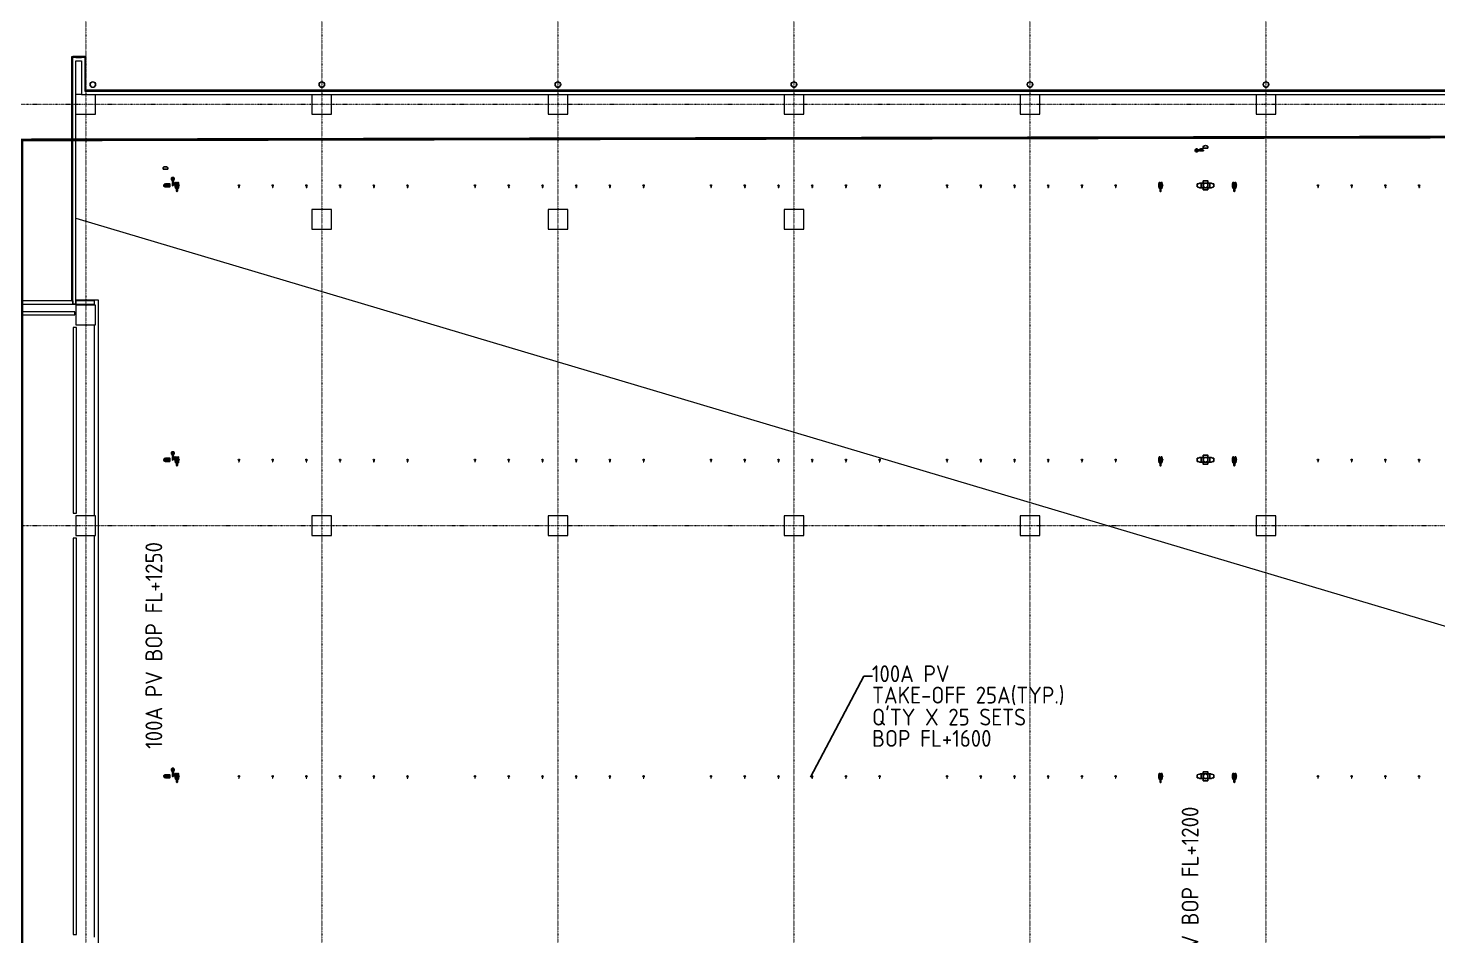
# Model space of a CAD drawing. Extents: x -122301 to 290600, y -29000 to 395522.
# Drawn here: x 15950 to 66116, y 60400 to 92709 of the extents above; entities that cross this region are included whole.
import ezdxf
from ezdxf.enums import TextEntityAlignment as Align

# ---------------------------------------------------------------- set-up
doc = ezdxf.new("R2010")
doc.units = 0
doc.header["$LTSCALE"] = 10
for name, pattern in [('H12PL2$0$JJP_三點線', [0.9, 0.3, -0.15, 0, -0.15, 0, -0.15, 0, -0.15]), ('XFM7P20PV$0$中心', [29.999999, 12, -6, 6, -6]), ('XFM7P20PV-200K$0$CENTER', [2, 1.25, -0.25, 0.25, -0.25])]:
    doc.linetypes.add(name, pattern=pattern)
for name, color, linetype in [('H12PL2$0$A-OBJE-2D', 252, 'Continuous'), ('H12PL2$0$A-OBJE-MEP', 252, 'Continuous'), ('H12PL2$0$A-WALL-EX', 252, 'Continuous'), ('H12PL2$0$A-WALL-IN', 252, 'Continuous'), ('H12PL2$0$S-COL', 252, 'Continuous'), ('H12PL2$0$S-GRID', 252, 'Continuous'), ('XFM7P20PV-200K$0$PCWS-16.7-P', 4, 'Continuous'), ('XFM7P20PV-200K$0$PIPE-TEXT', 1, 'Continuous'), ('XFM7P20PV-200K$0$U-PV-PIPE', 180, 'Continuous'), ('XFM7P20PV-200K$0$U-PV-TXT', 3, 'Continuous')]:
    doc.layers.add(name, color=color, linetype=linetype)
doc.styles.add('XFM7P20PV-200K$0$aa-txt', font='isocp.shx', dxfattribs={"bigfont": 'chineset'})
doc.styles.add('XFM7P20PV-200K$0$dim-txt', font='isocp.shx', dxfattribs={"width": 0.7, "bigfont": 'chineset'})
doc.dimstyles.new('XFM7P20PV-200K$0$adim-100', dxfattribs={"dimscale": 100, "dimtxt": 0.25, "dimasz": 0.25, "dimexe": 0.1, "dimexo": 0.5, "dimgap": 0.15, "dimtad": 0, "dimdec": 4, "dimtxsty": 'XFM7P20PV-200K$0$dim-txt', "dimcen": -0.025, "dimclrd": 3, "dimclre": 3, "dimclrt": 256, "dimadec": 0, "dimazin": 0, "dimtfac": 1, "dimtdec": 4, "dimtmove": 0, "dimatfit": 3, "dimfxl": 1.25, "dimarcsym": 0})

# ---------------------------------------------------------------- blocks, each defined once
blk = doc.blocks.new('H12PL2')
at = {"layer": 'H12PL2$0$A-OBJE-2D', "lineweight": 0}
blk.add_line((17650, 85950), (243150, 18700), dxfattribs=at)
at = {"layer": 'H12PL2$0$A-OBJE-MEP', "lineweight": 0, "flags": 128}
for points in [[(18345, 90700, 1), (18155, 90700, 1)], [(26495, 90700, 1), (26305, 90700, 1)], [(34895, 90700, 1), (34705, 90700, 1)], [(43295, 90700, 1), (43105, 90700, 1)], [(51695, 90700, 1), (51505, 90700, 1)], [(60095, 90700, 1), (59905, 90700, 1)]]:
    blk.add_lwpolyline(points, format="xyb", close=True, dxfattribs=at)
at = {"layer": 'H12PL2$0$A-OBJE-MEP', "lineweight": 0}
for centre in [(18250, 90700), (26400, 90700), (34800, 90700), (43200, 90700), (51600, 90700), (60000, 90700)]:
    blk.add_circle(centre, 100, dxfattribs=at)
at = {"layer": 'H12PL2$0$A-WALL-EX', "lineweight": 0}
for p, q in [((17650, 91665), (17535, 91665)), ((17650, 91665), (17535, 91665)), ((17535, 83000), (17535, 91665)), ((17650, 91665), (17850, 91665)), ((17965, 91665), (17850, 91665)), ((17965, 91665), (17850, 91665)), ((17965, 91665), (17965, 90500)), ((17965, 90500), (17965, 90465)), ((17965, 90465), (18000, 90465)), ((17965, 90465), (18000, 90465)), ((18000, 90465), (68150, 90465)), ((17535, 83000), (17535, 82880)), ((17535, 83000), (17535, 82880)), ((17535, 83000), (17535, 82880)), ((17535, 82880), (17535, 82972)), ((17535, 82880), (17535, 82972)), ((17535, 82880), (17650, 82880)), ((17535, 82880), (17650, 82880)), ((17650, 82880), (17650, 83000)), ((17650, 82880), (17650, 83000)), ((17650, 82880), (17650, 83000))]:
    blk.add_line(p, q, dxfattribs=at)
at = {"layer": 'H12PL2$0$A-WALL-EX', "lineweight": 0, "flags": 128}
for points in [[(17500, 83000), (17500, 91700)], [(17500, 83000), (17500, 91700)], [(17500, 91700), (17535, 91700)], [(17500, 91700), (17500, 83000)], [(17965, 91700), (17535, 91700)], [(17650, 91550), (17850, 91550)], [(17650, 83000), (17650, 91550)], [(17850, 91550), (17850, 90350)], [(18000, 91700), (17965, 91700)], [(18000, 90500), (18000, 91700)], [(17850, 90350), (17965, 90350)], [(17850, 90350), (17965, 90350)], [(17965, 90350), (68150, 90350)], [(18000, 90500), (68150, 90500)], [(18000, 90500), (68150, 90500)], [(68150, 90500), (18000, 90500)], [(17535, 83000), (-380, 83000)], [(-380, 82880), (18300, 82880)], [(17500, 83000), (17535, 83000)], [(17650, 82880), (17535, 82880)], [(17650, 82880), (17535, 82880)], [(18300, 83000), (17650, 83000)], [(18300, 83000), (18300, 82880)]]:
    blk.add_lwpolyline(points, dxfattribs=at)
at = {"layer": 'H12PL2$0$A-WALL-IN', "lineweight": 0, "flags": 128}
for points in [[(18300, 83030), (17650, 83030)], [(17650, 83030), (17650, 82880)], [(17650, 82880), (18300, 82880)], [(18450, 83030), (18300, 83030)], [(18300, 82880), (18300, 82850)], [(18450, -350), (18450, 83030)], [(17615, 82612.5), (385, 82612.5)], [(385, 82500), (17615, 82500)], [(17615, 82500), (17615, 82612.5)], [(17672, 82050), (17550, 82050)], [(17550, 82050), (17550, 75450)], [(17672, 75450), (17672, 82050)], [(18300, 82150), (18300, 75350)], [(17550, 75450), (17672, 75450)], [(17672, 74550), (17550, 74550)], [(17550, 74550), (17550, 60450)], [(17672, 60450), (17672, 74550)], [(18300, 74650), (18300, 60350)], [(17550, 60450), (17672, 60450)]]:
    blk.add_lwpolyline(points, dxfattribs=at)
at = {"layer": 'H12PL2$0$S-COL', "lineweight": 0, "flags": 128}
for points in [[(17650, 89650), (18350, 89650), (18350, 90350)], [(17850, 90350), (17650, 90350)], [(26050, 90350), (26050, 89650), (26750, 89650), (26750, 90350)], [(34450, 90350), (34450, 89650), (35150, 89650), (35150, 90350)], [(42850, 90350), (42850, 89650), (43550, 89650), (43550, 90350)], [(51250, 90350), (51250, 89650), (51950, 89650), (51950, 90350)], [(59650, 90350), (59650, 89650), (60350, 89650), (60350, 90350)]]:
    blk.add_lwpolyline(points, dxfattribs=at)
for points in [[(26050, 85550), (26750, 85550), (26750, 86250), (26050, 86250)], [(34450, 85550), (35150, 85550), (35150, 86250), (34450, 86250)], [(42850, 85550), (43550, 85550), (43550, 86250), (42850, 86250)], [(17650, 82150), (18350, 82150), (18350, 82850), (17650, 82850)], [(17650, 82150), (18350, 82150), (18350, 82850), (17650, 82850)], [(17650, 74650), (18350, 74650), (18350, 75350), (17650, 75350)], [(17650, 74650), (18350, 74650), (18350, 75350), (17650, 75350)], [(26050, 74650), (26750, 74650), (26750, 75350), (26050, 75350)], [(34450, 74650), (35150, 74650), (35150, 75350), (34450, 75350)], [(42850, 74650), (43550, 74650), (43550, 75350), (42850, 75350)], [(51250, 74650), (51950, 74650), (51950, 75350), (51250, 75350)], [(59650, 74650), (60350, 74650), (60350, 75350), (59650, 75350)]]:
    blk.add_lwpolyline(points, close=True, dxfattribs=at)
at = {"layer": 'H12PL2$0$S-GRID', "linetype": 'H12PL2$0$JJP_三點線', "lineweight": 0}
for p, q in [((18000, 128250), (18000, -28000)), ((26400, 128250), (26400, -28000)), ((34800, 128250), (34800, -28000)), ((43200, 128250), (43200, -28000)), ((51600, 128250), (51600, -28000)), ((60000, 128250), (60000, -28000)), ((-29000, 90000), (289600, 90000)), ((-29000, 75000), (289600, 75000))]:
    blk.add_line(p, q, dxfattribs=at)
blk = doc.blocks.new('XFM7P20PV')
at = {"color": 3, "linetype": 'XFM7P20PV$0$中心', "ltscale": 200, "const_width": 100}
blk.add_lwpolyline([(15724.78004, 88731), (97997.39483, 88896.26703), (97997.39483, -295.23297), (15724.78004, -460.5)], close=True, dxfattribs=at)
blk = doc.blocks.new('XFM7P20PV-200K$0$A$Ca860cff7')
at = {"color": 0, "linetype": 'ByBlock'}
for p, q in [((0, 140), (0, 117)), ((168, 140), (0, 140)), ((25, 36), (2, 98)), ((27, 0), (27, 16)), ((141, 0), (27, 0)), ((141, 0), (141, 16)), ((141, 0), (141, 16)), ((143, 36), (166, 98)), ((168, 140), (168, 117))]:
    blk.add_line(p, q, dxfattribs=at)
for centre, start, end in [((100, 117), 180, 191.1869), ((-73, 16), 0, 11.1869), ((241, 16), 168.8131, 180), ((68, 117), 348.8131, 0)]:
    blk.add_arc(centre, 100, start, end, dxfattribs=at)
blk = doc.blocks.new('XFM7P20PV-200K$0$A$C4b812c41')
at = {"color": 1, "linetype": 'ByBlock'}
for p, q in [((10, 59), (328, 59)), ((82, 81), (67, 95)), ((103, 86), (103, 32)), ((125, 38), (139, 23))]:
    blk.add_line(p, q, dxfattribs=at)
at = {"color": 3, "linetype": 'ByBlock'}
for p, q in [((19, 59), (19, 59)), ((19, 59), (19, 59)), ((23, 63), (51, 63)), ((23, 56), (51, 56)), ((38, 83), (37, 63)), ((37, 56), (38, 35)), ((40, 85), (38, 83)), ((38, 83), (56, 83)), ((38, 35), (40, 33)), ((38, 35), (56, 35)), ((40, 85), (57, 85)), ((40, 33), (57, 33)), ((59, 58), (59, 60)), ((59, 60), (67, 60)), ((59, 58), (67, 58)), ((60, 52), (65, 53)), ((62, 44), (67, 46)), ((64, 70), (64, 68)), ((65, 37), (72, 41)), ((67, 63), (67, 65)), ((67, 60), (67, 58)), ((72, 94), (68, 87)), ((68, 87), (72, 81)), ((70, 31), (73, 34)), ((72, 94), (79, 94)), ((72, 81), (79, 81)), ((73, 59), (87, 68)), ((73, 59), (87, 50)), ((75, 26), (78, 29)), ((83, 87), (79, 94)), ((79, 81), (83, 87)), ((81, 21), (85, 28)), ((85, 128), (85, 121)), ((88, 18), (90, 22)), ((93, 136), (97, 136)), ((94, 76), (122, 76)), ((94, 43), (122, 43)), ((96, 16), (97, 20)), ((97, 136), (97, 131)), ((102, 125), (97, 131)), ((101, 65), (107, 65)), ((101, 54), (107, 54)), ((102, 15), (102, 23)), ((104, 23), (102, 23)), ((104, 15), (102, 15)), ((103, 31), (103, 88)), ((103, 31), (103, 88)), ((103, 78), (103, 39)), ((103, 70), (103, 49)), ((103, 70), (103, 49)), ((103, 70), (103, 49)), ((104, 15), (104, 23)), ((105, 125), (108, 129)), ((108, 17), (108, 21)), ((110, 17), (110, 21)), ((113, 124), (111, 129)), ((112, 24), (111, 24)), ((112, 22), (111, 22)), ((112, 16), (111, 16)), ((112, 15), (111, 15)), ((113, 17), (113, 21)), ((115, 17), (115, 21)), ((116, 124), (120, 128)), ((125, 122), (123, 127)), ((128, 37), (124, 31)), ((124, 31), (128, 25)), ((127, 121), (132, 124)), ((128, 74), (207, 74)), ((128, 45), (207, 45)), ((128, 37), (135, 38)), ((128, 25), (135, 25)), ((135, 117), (134, 122)), ((139, 31), (135, 38)), ((135, 25), (139, 31)), ((137, 116), (143, 118)), ((145, 111), (145, 116)), ((147, 109), (152, 110)), ((161, 30), (147, 30)), ((163, 32), (148, 32)), ((153, 103), (154, 108)), ((155, 101), (160, 101)), ((160, 93), (162, 98)), ((161, 91), (167, 90)), ((163, 32), (161, 30)), ((163, 41), (163, 32)), ((165, 83), (168, 88)), ((172, 41), (165, 41)), ((166, 81), (171, 79)), ((170, 74), (172, 76)), ((207, 74), (228, 72)), ((207, 45), (228, 46)), ((228, 72), (310, 72)), ((228, 46), (310, 46))]:
    blk.add_line(p, q, dxfattribs=at)
for points in [[(81, 109), (0, 109), (0, 85), (57, 85)], [(85, 10), (0, 10), (0, 33), (57, 33)], [(85, 119), (37, 119), (37, 109)], [(170, 10), (170, 0), (37, 0), (37, 10)], [(207, 33), (207, 10), (121, 10)], [(170, 109), (170, 119), (135, 119)], [(207, 85), (207, 109), (145, 109)], [(163, 33), (207, 33)], [(166, 85), (207, 85)]]:
    blk.add_lwpolyline(points, dxfattribs=at)
for points in [[(64, 70, 0.120011), (63, 69, 0.104957), (62, 68, 0.088923), (61, 68, 0.080167), (61, 66, 0.080167), (61, 65, 0.088923), (62, 64, 0.104957), (63, 64, 0.120011), (64, 63, 0.120011), (65, 64, 0.104957), (66, 64, 0.088923), (66, 65, 0.088923)], [(64, 68, 0.120011), (63, 68, 0.104957), (63, 68, 0.088923), (63, 67, 0.080167), (63, 66, 0.080167), (63, 66, 0.088923), (63, 65, 0.104957), (63, 65, 0.120011), (64, 65, 0.120011), (64, 65, 0.104957), (65, 65, 0.088923), (65, 66)], [(67, 63, 0.108254), (68, 64, 0.102013), (69, 64, 0.094273), (70, 65, 0.089446), (70, 66, 0.089446), (70, 68, 0.094273), (69, 69, 0.102013), (68, 69, 0.108254), (67, 70, 0.108254), (66, 69, 0.207462), (65, 68, -0.005899), (65, 66)], [(67, 65, 0.108254), (68, 65, 0.102013), (68, 65, 0.094273), (68, 66, 0.089446), (69, 66, 0.089446), (68, 67, 0.094273), (68, 68, 0.102013), (68, 68, 0.108254), (67, 68, 0.088886), (67, 68, 0.178069), (67, 67, -0.005748), (66, 66, -0.005748)]]:
    blk.add_lwpolyline(points, format="xyb", dxfattribs=at)
for centre in [(76, 87), (131, 31)]:
    blk.add_circle(centre, 5.1, dxfattribs=at)
for centre, radius, start, end in [((23, 59), 3.22, 90, 180), ((23, 59), 3.22, 180, 270), ((103, 59), 52.9, 121.1866, 328.8134), ((63, 66), 1.88, 341.6663, 342.6546), ((66, 66), 0.559, 333.604, 355.7622), ((66, 121), 19.3, 301.1866, 0), ((93, 128), 7.74, 90, 180), ((111, 59), 25.7, 143.7197, 216.2803), ((94, 72), 3.87, 90, 143.7197), ((94, 46), 3.87, 216.2803, 270), ((101, 59), 5.71, 90, 270), ((103, 126), 1.7, 217.5, 322.5), ((107, 59), 5.71, 270, 90), ((109, 128), 1.7, 27.5, 142.5), ((111, 21), 2.76, 90, 180), ((111, 17), 2.76, 180, 270), ((111, 21), 1.26, 90, 180), ((111, 17), 1.26, 180, 270), ((112, 21), 2.76, 0, 90), ((112, 21), 1.26, 0, 90), ((112, 17), 1.26, 270, 0), ((112, 17), 2.76, 270, 0), ((115, 125), 1.7, 207.5, 312.5), ((121, 126), 1.7, 17.5, 132.5), ((128, 85), 10.5, 233.1301, 270), ((128, 34), 10.5, 90, 126.8699), ((126, 122), 1.7, 197.5, 302.5), ((133, 122), 1.7, 7.5, 122.5), ((137, 117), 1.7, 187.5, 292.5), ((143, 116), 1.7, 357.5, 112.5), ((146, 110), 1.7, 177.5, 282.5), ((165, 22), 19.3, 90, 148.8134), ((152, 108), 1.7, 347.5, 102.5), ((155, 102), 1.7, 167.5, 272.5), ((160, 99), 1.7, 337.5, 92.5), ((161, 93), 1.7, 157.5, 262.5), ((166, 82), 1.7, 147.5, 252.5), ((166, 89), 1.7, 327.5, 82.5), ((171, 77), 1.7, 317.5, 72.5), ((172, 49), 7.74, 270, 325.8229), ((310, 59), 13, 270, 90)]:
    blk.add_arc(centre, radius, start, end, dxfattribs=at)
at = {"color": 1, "linetype": 'ByBlock'}
for start, end in [(121.8333, 148.1667), (301.8333, 328.1667)]:
    blk.add_arc((104, 59), 39.6, start, end, dxfattribs=at)
blk = doc.blocks.new('XFM7P20PV-200K$0$球塞閥-二件式-15A-正視-捷流')
blk.add_line((-31, 56), (-31, 51))
at = {"color": 0, "linetype": 'Continuous', "lineweight": 0, "extrusion": (0, 1, -2.22045e-16)}
for p, q in [((-31, 52), (-30, 52)), ((-30, 52), (-11, 30)), ((-10, 32), (-28, 54)), ((-28, 12), (-15, 12)), ((-28, 0), (-28, 12)), ((-28, 0), (-15, 0)), ((-28, -12), (-28, 0)), ((-15, 0), (-15, 16)), ((5, 16), (-15, 16)), ((-11, 30), (-9, 29)), ((8, 32), (-10, 32)), ((-9, 38), (-9, 33)), ((-9, 38), (-5, 38)), ((-5, 33), (-9, 33)), ((-9, 29), (8, 29)), ((-9, 27), (-9, 16)), ((9, 27), (-9, 27)), ((-7, 23), (-6, 23)), ((-7, 20), (-7, 23)), ((-6, 20), (-7, 20)), ((-6, 23), (-3, 23)), ((-6, 20), (-6, 23)), ((-3, 20), (-6, 20)), ((-5, 38), (5, 38)), ((-5, 33), (-5, 38)), ((5, 33), (-5, 33)), ((-4, 39), (-4, 38)), ((4, 39), (-4, 39)), ((-4, 33), (-4, 32)), ((-4, 29), (-4, 27)), ((-3, 20), (-3, 23)), ((4, 38), (4, 39)), ((4, 32), (4, 33)), ((4, 27), (4, 29)), ((5, 38), (9, 38)), ((5, 33), (5, 38)), ((9, 33), (5, 33)), ((5, 16), (5, 0)), ((7, 0), (7, 17)), ((16, 17), (7, 17)), ((9, 33), (9, 38)), ((9, 17), (9, 27)), ((9, 27), (9, 26)), ((9, 27), (12, 27)), ((9, 26), (9, 21)), ((9, 23), (9, 23)), ((9, 21), (12, 21)), ((12, 20), (9, 20)), ((12, 26), (12, 27)), ((12, 21), (12, 26)), ((12, 23), (12, 20)), ((12, 23), (12, 23)), ((16, 0), (16, 17)), ((16, 12), (28, 12)), ((16, 0), (28, 0)), ((28, 12), (28, 0)), ((28, 0), (28, -12)), ((-28, -12), (-15, -12)), ((-15, -16), (-15, 0)), ((5, -16), (-15, -16)), ((5, 0), (5, -16)), ((5, -16), (7, -17)), ((7, -17), (7, 0)), ((16, -17), (7, -17)), ((16, -17), (16, 0)), ((16, -12), (28, -12))]:
    blk.add_line(p, q, dxfattribs=at)
at = {"color": 0, "linetype": 'Continuous', "lineweight": 0, "extrusion": (0, -1, -2.22045e-16)}
blk.add_line((5, 16), (7, 17), dxfattribs=at)
blk.add_lwpolyline([(-31, 56), (-105, 56), (-105, 51), (-31, 51)])
at = {"color": 0, "linetype": 'Continuous', "lineweight": 0}
blk.add_open_spline([(-28, 54), (-28, 54), (-29, 54), (-29, 55), (-30, 55), (-30, 55), (-31, 55)], degree=3, dxfattribs=at)
for points, knots in [([(12, 27), (12, 28), (12, 29), (11, 30), (11, 30), (10, 31), (10, 31), (9, 31), (8, 32), (8, 32)], [-6.586857, -6.586857, -6.586857, -6.586857, -4.917672, -4.917672, -3.301294, -3.301294, -1.594864, -1.594864, 0, 0, 0, 0]), ([(8, 29), (8, 29), (8, 29), (9, 29), (9, 29), (9, 28), (9, 28), (9, 28), (9, 28), (9, 27)], [-2.501227, -2.501227, -2.501227, -2.501227, -1.860628, -1.860628, -1.243575, -1.243575, -0.629521, -0.629521, 0, 0, 0, 0]), ([(9, 27), (9, 27), (9, 27), (9, 27), (9, 27), (9, 27), (9, 27), (9, 27), (9, 27), (9, 27)], [-0.7942743, -0.7942743, -0.7942743, -0.7942743, -0.7152172, -0.7152172, -0.6166439, -0.6166439, -0.3978503, -0.3978503, 0, 0, 0, 0]), ([(12, 27), (12, 27), (12, 27), (12, 27), (12, 27), (12, 27), (12, 27), (12, 27)], [-0.7953467, -0.7953467, -0.7953467, -0.7953467, -0.3971684, -0.3971684, -0.1815592, -0.1815592, 0, 0, 0, 0])]:
    blk.add_open_spline(points, degree=3, knots=knots, dxfattribs=at)
blk = doc.blocks.new('XFM7P20PV-200K$0$SC-100-壓力表')
for p, q in [((-0.8, 1.1), (9.2, 1.1)), ((-0.8, -1.1), (9.2, -1.1))]:
    blk.add_line(p, q)
at = {"linetype": 'ByBlock'}
for p, q in [((16, 1.1), (14.8, 1.1)), ((17.9, 1.2), (16.2, 1.2)), ((18.7, 1.1), (18.2, 1.1)), ((20.8, 3.6), (21.5, 2.8)), ((21.4, 0.1), (26.1, 1.9)), ((22.4, 1), (21.4, 0.1)), ((22.7, 0.1), (21.4, 0.1)), ((22.1, 4.3), (22.4, 3.3)), ((26.1, 1.9), (22.4, 1)), ((26.1, 1.9), (22.7, 0.1)), ((23.5, 4.5), (23.5, 3.5)), ((24.9, 4.3), (24.6, 3.3)), ((26.1, 3.6), (25.5, 2.8)), ((27.1, 2.6), (26.3, 2)), ((27.8, 1.4), (26.8, 1.1)), ((28, 0), (26.9, 0)), ((16, -1.1), (14.8, -1.1)), ((17.9, -1.2), (16.2, -1.2)), ((18.7, -1.1), (18.2, -1.1)), ((20.8, -3.6), (21.5, -2.8)), ((22.1, -4.3), (22.4, -3.3)), ((23.5, -4.5), (23.5, -3.5)), ((24.9, -4.3), (24.6, -3.3)), ((26.1, -3.6), (25.5, -2.8)), ((27.1, -2.6), (26.3, -2)), ((27.8, -1.4), (26.8, -1.1))]:
    blk.add_line(p, q, dxfattribs=at)
for points in [[(16, -1.6), (16, 1.6)], [(16.2, 2), (17.9, 2)], [(18.2, 1.6), (18.2, -1.6)], [(17.9, -2), (16.2, -2)]]:
    blk.add_lwpolyline(points, dxfattribs=at)
for radius in [4.95, 4.5]:
    blk.add_circle((23.5, 0), radius, dxfattribs=at)
blk.add_arc((0, 0), 1.33, 126.8699, 233.1301)
for centre, radius, start, end in [((16.5, 1.6), 0.483, 120.3244, 239.6756), ((19, 0), 2.99, 156.947, 203.053), ((17.7, 1.6), 0.483, 300.3244, 59.6756), ((15.2, 0), 2.99, 336.947, 23.053), ((16.5, -1.6), 0.483, 120.3244, 239.6756), ((17.7, -1.6), 0.483, 300.3244, 59.6756)]:
    blk.add_arc(centre, radius, start, end, dxfattribs=at)
for p in [(19, 0), (19.2, 1.4), (19.8, 2.6), (20.8, 3.6), (22.1, 4.3), (23.5, 4.5), (24.9, 4.3), (26.1, 3.6), (27.1, 2.6), (27.8, 1.4), (28, 0), (19.2, -1.4), (22.1, -4.3), (23.5, -4.5), (27.1, -2.6), (27.8, -1.4)]:
    blk.add_point(p, dxfattribs=at)
at = {"xscale": -0.1, "yscale": 0.1, "zscale": 0.1, "rotation": 180}
blk.add_blockref('XFM7P20PV-200K$0$球塞閥-二件式-15A-正視-捷流', (12, 0), dxfattribs=at)
blk = doc.blocks.new('XFM7P20PV-200K$0$球塞閥-二件式-25A-左側-捷流')
at = {"color": 7, "linetype": 'Continuous', "lineweight": 0, "extrusion": (2.22045e-16, 1, -2.22045e-16)}
for p, q in [((-9, 15), (-18, 0)), ((-18, 0), (-9, -15)), ((-14, 32), (-9, 32)), ((-14, 29), (-14, 32)), ((-9, 29), (-14, 29)), ((-10, 72), (11, 72)), ((-10, 68), (-10, 72)), ((-8, 68), (-10, 68)), ((-8, 36), (-9, 36)), ((-9, 21), (-9, 36)), ((9, 15), (-9, 15)), ((8, 72), (-8, 72)), ((-8, 47), (-8, 70)), ((-8, 47), (0, 47)), ((-8, 42), (-8, 47)), ((-8, 41), (-8, 42)), ((0, 42), (-8, 42)), ((8, 41), (-8, 41)), ((-4, 36), (-8, 36)), ((0, 48), (-4, 48)), ((-4, 47), (-4, 48)), ((-4, 41), (-4, 42)), ((-2, 30), (-2, 35)), ((2, 30), (-2, 30)), ((4, 48), (0, 48)), ((0, 47), (8, 47)), ((0, 42), (0, 47)), ((8, 42), (0, 42)), ((2, 35), (2, 30)), ((3, 32), (3, 29)), ((3, 32), (6, 32)), ((6, 29), (3, 29)), ((4, 47), (4, 48)), ((4, 41), (4, 42)), ((8, 36), (4, 36)), ((6, 32), (7, 32)), ((6, 29), (6, 32)), ((7, 29), (6, 29)), ((7, 32), (7, 29)), ((8, 70), (8, 47)), ((11, 68), (8, 68)), ((8, 42), (8, 47)), ((8, 42), (8, 41)), ((9, 36), (8, 36)), ((8, 32), (17, 32)), ((8, 29), (8, 32)), ((17, 29), (8, 29)), ((9, 32), (9, 36)), ((9, 21), (9, 29)), ((18, 0), (9, 15)), ((9, -15), (18, 0)), ((11, 68), (11, 72)), ((17, 29), (17, 32)), ((-9, -15), (9, -15))]:
    blk.add_line(p, q, dxfattribs=at)
at = {"color": 7, "linetype": 'Continuous', "lineweight": 0}
for centre, radius, start, end in [((0, 0), 23.1, 0, 180), ((0, 0), 23.1, 180, 0), ((-4, 35), 1.42, 0, 58.001), ((4, 35), 1.42, 121.999, 180)]:
    blk.add_arc(centre, radius, start, end, dxfattribs=at)
for points in [[(-8, 70), (-8, 71), (-8, 71), (-8, 71), (-8, 72), (-8, 72), (-8, 72)], [(8, 72), (8, 72), (8, 72), (8, 71), (8, 71), (8, 71), (8, 70)]]:
    blk.add_open_spline(points, degree=3, dxfattribs=at)
for points, knots in [([(-8, 36), (-8, 37), (-8, 38), (-8, 39), (-8, 39), (-8, 40), (-8, 40), (-8, 40), (-8, 41), (-8, 41)], [-6.586857, -6.586857, -6.586857, -6.586857, -4.917672, -4.917672, -3.301294, -3.301294, -1.594864, -1.594864, 0, 0, 0, 0]), ([(-3, 36), (-3, 36), (-3, 36), (-3, 36), (-4, 36), (-4, 36), (-4, 36), (-4, 36)], [-0.7953467, -0.7953467, -0.7953467, -0.7953467, -0.3971684, -0.3971684, -0.1815592, -0.1815592, 0, 0, 0, 0]), ([(4, 36), (4, 36), (4, 36), (4, 36), (3, 36), (3, 36), (3, 36), (3, 36)], [-0.7950738, -0.7950738, -0.7950738, -0.7950738, -0.6135769, -0.6135769, -0.3980416, -0.3980416, 0, 0, 0, 0]), ([(8, 41), (8, 41), (8, 40), (8, 40), (8, 40), (8, 39), (8, 39), (8, 38), (8, 37), (8, 36)], [-6.585553, -6.585553, -6.585553, -6.585553, -4.991005, -4.991005, -3.284912, -3.284912, -1.668854, -1.668854, 0, 0, 0, 0])]:
    blk.add_open_spline(points, degree=3, knots=knots, dxfattribs=at)
blk = doc.blocks.new('XFM7P20PV-200K$0$A$C1EDF0D7A')
at = {"color": 1, "linetype": 'XFM7P20PV-200K$0$CENTER'}
for p, q in [((0, 70.6501), (0, -70.6501)), ((70.6501, 0), (-152.4, 0))]:
    blk.add_line(p, q, dxfattribs=at)
at = {"color": 0}
blk.add_lwpolyline([(0, -57.15), (-152.4, -57.15), (-152.4, 57.15), (0, 57.15)], dxfattribs=at)
blk.add_arc((0, 0), 57.15, 270, 90, dxfattribs=at)
blk = doc.blocks.new('XFM7P20PV-200K$0$100  PV SUBMAIN')
at = {"layer": 'XFM7P20PV-200K$0$U-PV-PIPE'}
for points in [[(208234, 36352), (208234, 36668), (208066, 36668), (208066, 36352)], [(208308, 36594), (207992, 36594), (207992, 36426), (208308, 36426)]]:
    blk.add_lwpolyline(points, close=True, dxfattribs=at)
at = {"layer": 'XFM7P20PV-200K$0$U-PV-PIPE', "color": 1}
blk.add_circle((208150, 36510), 84.1, dxfattribs=at)
at = {"layer": 'XFM7P20PV-200K$0$PCWS-16.7-P', "xscale": 10.00000000000001, "yscale": 10.00000000000001, "zscale": 10.00000000000001, "rotation": 90}
blk.add_blockref('XFM7P20PV-200K$0$SC-100-壓力表', (171396, 36510), dxfattribs=at)
at = {"layer": 'XFM7P20PV-200K$0$U-PV-PIPE'}
for name, p, rotation in [('XFM7P20PV-200K$0$A$C1EDF0D7A', (171133, 36510), 180), ('XFM7P20PV-200K$0$A$C4b812c41', (171486, 36613), 270), ('XFM7P20PV-200K$0$A$C4b812c41', (206491, 36613, 0), 270), ('XFM7P20PV-200K$0$A$Ca860cff7', (208447, 36426), 90), ('XFM7P20PV-200K$0$A$C4b812c41', (209115, 36613), 270)]:
    blk.add_blockref(name, p, dxfattribs=dict(at, rotation=rotation))
at = {"layer": 'XFM7P20PV-200K$0$U-PV-PIPE', "xscale": -1}
for name, p, rotation in [('XFM7P20PV-200K$0$球塞閥-二件式-25A-左側-捷流', (173750, 36510), 180), ('XFM7P20PV-200K$0$球塞閥-二件式-25A-左側-捷流', (174951, 36510), 180), ('XFM7P20PV-200K$0$球塞閥-二件式-25A-左側-捷流', (176152, 36510), 180), ('XFM7P20PV-200K$0$球塞閥-二件式-25A-左側-捷流', (177350, 36510), 180), ('XFM7P20PV-200K$0$球塞閥-二件式-25A-左側-捷流', (178551, 36510), 180), ('XFM7P20PV-200K$0$球塞閥-二件式-25A-左側-捷流', (179750, 36510), 180), ('XFM7P20PV-200K$0$球塞閥-二件式-25A-左側-捷流', (182150, 36510), 180), ('XFM7P20PV-200K$0$球塞閥-二件式-25A-左側-捷流', (183351, 36510), 180), ('XFM7P20PV-200K$0$球塞閥-二件式-25A-左側-捷流', (184552, 36510), 180), ('XFM7P20PV-200K$0$球塞閥-二件式-25A-左側-捷流', (185750, 36510), 180), ('XFM7P20PV-200K$0$球塞閥-二件式-25A-左側-捷流', (186951, 36510), 180), ('XFM7P20PV-200K$0$球塞閥-二件式-25A-左側-捷流', (188150, 36510), 180), ('XFM7P20PV-200K$0$球塞閥-二件式-25A-左側-捷流', (190550, 36510), 180), ('XFM7P20PV-200K$0$球塞閥-二件式-25A-左側-捷流', (191751, 36510), 180), ('XFM7P20PV-200K$0$球塞閥-二件式-25A-左側-捷流', (192952, 36510), 180), ('XFM7P20PV-200K$0$球塞閥-二件式-25A-左側-捷流', (194150, 36510), 180), ('XFM7P20PV-200K$0$球塞閥-二件式-25A-左側-捷流', (195351, 36510), 180), ('XFM7P20PV-200K$0$球塞閥-二件式-25A-左側-捷流', (196550, 36510), 180), ('XFM7P20PV-200K$0$球塞閥-二件式-25A-左側-捷流', (198950, 36510), 180), ('XFM7P20PV-200K$0$球塞閥-二件式-25A-左側-捷流', (200151, 36510), 180), ('XFM7P20PV-200K$0$球塞閥-二件式-25A-左側-捷流', (201352, 36510), 180), ('XFM7P20PV-200K$0$球塞閥-二件式-25A-左側-捷流', (202550, 36510), 180), ('XFM7P20PV-200K$0$球塞閥-二件式-25A-左側-捷流', (203751, 36510), 180), ('XFM7P20PV-200K$0$球塞閥-二件式-25A-左側-捷流', (204950, 36510), 180), ('XFM7P20PV-200K$0$A$Ca860cff7', (207853, 36426), 270), ('XFM7P20PV-200K$0$球塞閥-二件式-25A-左側-捷流', (212151, 36510), 180), ('XFM7P20PV-200K$0$球塞閥-二件式-25A-左側-捷流', (213350, 36510), 180), ('XFM7P20PV-200K$0$球塞閥-二件式-25A-左側-捷流', (214550, 36510), 180), ('XFM7P20PV-200K$0$球塞閥-二件式-25A-左側-捷流', (215750, 36510), 180)]:
    blk.add_blockref(name, p, dxfattribs=dict(at, rotation=rotation))
blk = doc.blocks.new('XFM7P20PV-200K$0$Ca-150')
for p, q in [((8.4, 0), (-8.4, 0)), ((-8.4, -4.3), (-8.4, 0)), ((8.4, -4.3), (8.4, 0))]:
    blk.add_line(p, q)
for centre, radius, start, end in [((-5.1, -4.3), 3.28, 180, 241.9431), ((0, 5.3), 14.2, 241.9431, 298.0569), ((5.1, -4.3), 3.28, 298.0569, 0)]:
    blk.add_arc(centre, radius, start, end)
blk = doc.blocks.new('XFM7P20PV-200K')
for p in [(-150300, 50603, 0), (-150300, 40836, 0), (-150300, 29568, 0)]:
    blk.add_blockref('XFM7P20PV-200K$0$100  PV SUBMAIN', p)
at = {"layer": 'XFM7P20PV-200K$0$PCWS-16.7-P', "xscale": 10, "yscale": 10, "zscale": 10, "rotation": 180}
blk.add_blockref('XFM7P20PV-200K$0$SC-100-壓力表', (57766, 88359, 0), dxfattribs=at)
at = {"layer": 'XFM7P20PV-200K$0$U-PV-PIPE', "xscale": 10, "yscale": 10, "zscale": 10, "rotation": 180}
for p in [(57850, 88439, 0), (20833, 87686, 0)]:
    blk.add_blockref('XFM7P20PV-200K$0$Ca-150', p, dxfattribs=at)
at = {"layer": 'XFM7P20PV-200K$0$U-PV-TXT', "style": 'XFM7P20PV-200K$0$aa-txt'}
for s, p in [('100A PV BOP FL+1250', (20423, 67057, 0)), ('150A PV BOP FL+1200', (57300, 57639, 0))]:
    blk.add_text(s, height=600, rotation=90, dxfattribs=at).set_placement(p, align=Align.MIDDLE_LEFT)
at = {"layer": 'XFM7P20PV-200K$0$U-PV-TXT', "extrusion": (0, 0, -1), "style": 'XFM7P20PV-200K$0$aa-txt', "text_generation_flag": 2}
for s, p in [('100A PV', (-45975, 69429, 0)), ('TAKE-OFF 25A(TYP.)', (-45982, 68668, 0)), ("Q'TY X 25 SETS", (-45982, 67885, 0)), ('BOP FL+1600', (-45982, 67128, 0))]:
    blk.add_text(s, height=600, dxfattribs=at).set_placement(p)
at = {"layer": 'XFM7P20PV-200K$0$PIPE-TEXT'}
blk.add_leader([(43786, 66042, 0), (45688, 69647, 0), (46000, 69648, 0)], dimstyle='XFM7P20PV-200K$0$adim-100', override={"dimasz": 1}, dxfattribs=at)

msp = doc.modelspace()

# ---------------------------------------------------------------- block references
for name in ['XFM7P20PV', 'XFM7P20PV-200K', 'H12PL2']:
    msp.add_blockref(name, (0, 0))

doc.saveas('drawing.dxf')
